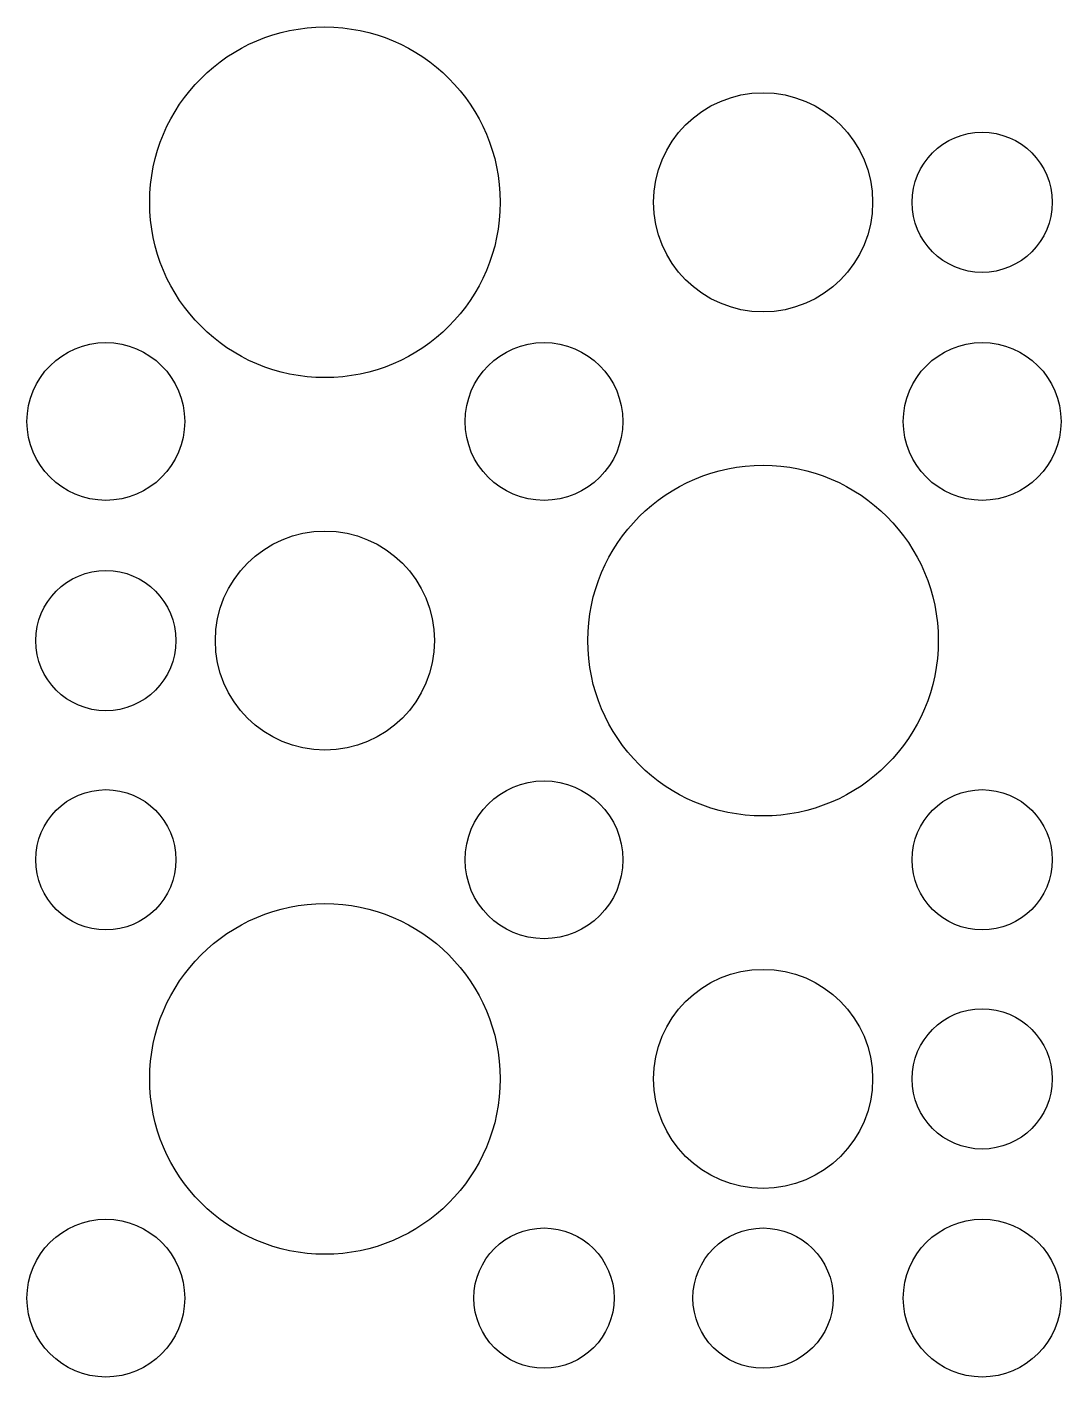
# Model space of a CAD drawing. Extents: x -33 to 203, y -518 to -210.
import ezdxf

# ---------------------------------------------------------------- set-up
doc = ezdxf.new("R2010")
doc.units = 0

msp = doc.modelspace()

# ---------------------------------------------------------------- linework, layer by layer
for centre, radius in [((35, -250), 40), ((135, -250), 25), ((185, -250), 16), ((-15, -300), 18), ((85, -300), 18), ((185, -300), 18), ((135, -350), 40), ((35, -350), 25), ((-15, -350), 16), ((-15, -400), 16), ((85, -400), 18), ((185, -400), 16), ((35, -450), 40), ((135, -450), 25), ((185, -450), 16), ((-15, -500), 18), ((185, -500), 18), ((85, -500), 16), ((135, -500), 16)]:
    msp.add_circle(centre, radius)

doc.saveas('drawing.dxf')
